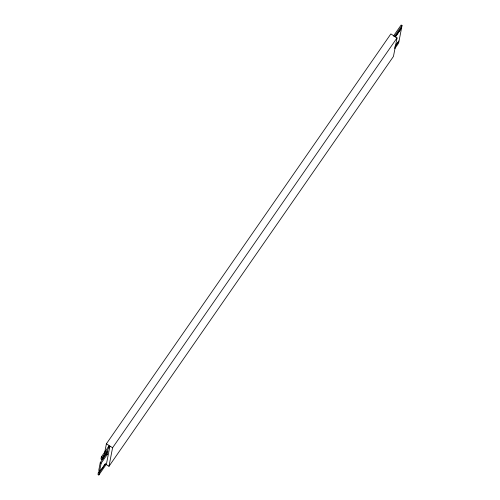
<?xml version="1.0" encoding="UTF-8"?>
<svg xmlns="http://www.w3.org/2000/svg" width="500" height="500" viewBox="0 0 500 500"><rect width="100%" height="100%" fill="white"/><g stroke="black" fill="none" stroke-linecap="round" stroke-linejoin="round"><path stroke-width="0.75" d="M99.669 470.5L98.369 472.369L97.969 474.431L98.85 475L106.431 464.075L109.831 446.575L108.95 446L101.369 456.925L100.969 458.988L101.85 459.556L107.919 450.819L107.2 454.5L101.137 463.244L99.637 470.956L98.75 470.387L100.25 462.669L106.319 453.931L106.606 452.456M98.85 475L99.25 472.944L105.412 463.706L102.081 468.512L99.637 470.956M101.85 459.556L102.25 457.494L109.831 446.575M103.519 458.6L104.1 455.637M104.531 453.413L106.4 443.775L390.869 33.919L397.044 37.912L393.444 56.444L108.981 466.3L105.887 464.306M108.656 447.525L108.95 446M108.981 466.3L112.581 447.769L397.044 37.912M393.413 36.144L401.15 25L402.031 25.569L401.631 27.631L395.444 36.544L395.344 37.062L401.531 28.144L399.131 40.5L395.15 46.231M394.3 36.719L402.031 25.569M394.613 47.381L399.031 41.013L398.631 43.075L394.762 48.65M106.4 443.775L112.581 447.769M106.319 453.931L107.2 454.5M101.369 456.925L102.25 457.494M100.25 462.669L101.137 463.244M98.369 472.369L99.25 472.944"/></g></svg>
